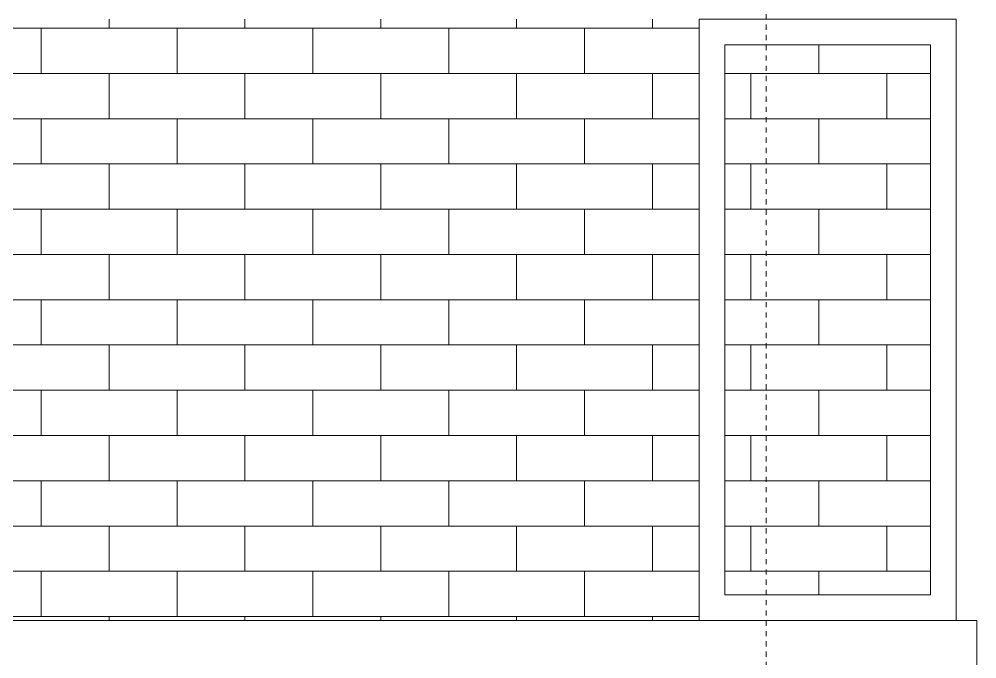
# Model space of a CAD drawing. Header units: millimetres. Extents: x 54 to 1314, y 20 to 614.
# Drawn here: x 818.79 to 837.41, y 194.87 to 207.32 of the extents above; entities that cross this region are included whole.
import ezdxf

# ---------------------------------------------------------------- set-up
doc = ezdxf.new("R2010")
doc.units = ezdxf.units.MM
doc.linetypes.add('CENTER2', pattern=[1.125, 0.75, -0.125, 0.125, -0.125])
for name, color, linetype, lineweight in [('А_КИРПИЧ ОБЛИЦ.', 250, 'Continuous', 30), ('А_ШТУКАТУРКА ФАСАД', 7, 'Continuous', 15), ('ОСИ', 40, 'CENTER2', 18)]:
    doc.layers.add(name, color=color, linetype=linetype, lineweight=lineweight)

msp = doc.modelspace()

# ---------------------------------------------------------------- hatches: boundary and pattern name
at = {"layer": 'А_КИРПИЧ ОБЛИЦ.', "lineweight": 9}
h = msp.add_hatch(dxfattribs=at)
h.set_pattern_fill('AR-BRSTD', color=41, scale=0.013, style=0)
h.set_pattern_definition([(0, (299290.9561, -46894.06874), (0, 0.8806434), []), (90, (299290.9561, -46894.0687), (-1.3208, 0.8806434), [0.8806434, -0.8806434])])
h.paths.add_polyline_path([(788.409, 195.62), (788.409, 207.32), (832.009, 207.32), (832.009, 195.62)])
h = msp.add_hatch(dxfattribs=at)
h.set_pattern_fill('AR-BRSTD', color=41, scale=0.013, style=0)
h.set_pattern_definition([(0, (299406.45945, -46894.06874), (0, 0.8806434), []), (90, (299406.4594, -46894.0687), (-1.3208, 0.8806434), [0.8806434, -0.8806434])])
h.paths.add_polyline_path([(836.509, 196.12), (832.509, 196.12), (832.509, 206.82), (836.509, 206.82)])

# ---------------------------------------------------------------- linework, layer by layer
at = {"layer": 'А_ШТУКАТУРКА ФАСАД', "color": 7}
for points in [[(832.009, 207.32), (837.009, 207.32), (837.009, 195.62), (832.009, 195.62)], [(832.509, 206.82), (836.509, 206.82), (836.509, 196.12), (832.509, 196.12)], [(723.809, 194.62), (837.409, 194.62), (837.409, 195.62), (723.809, 195.62)]]:
    msp.add_lwpolyline(points, close=True, dxfattribs=at)
at = {"layer": 'ОСИ', "ltscale": 0.01}
msp.add_line((833.309, 134.514), (833.309, 225.82), dxfattribs=at)

doc.saveas('drawing.dxf')
